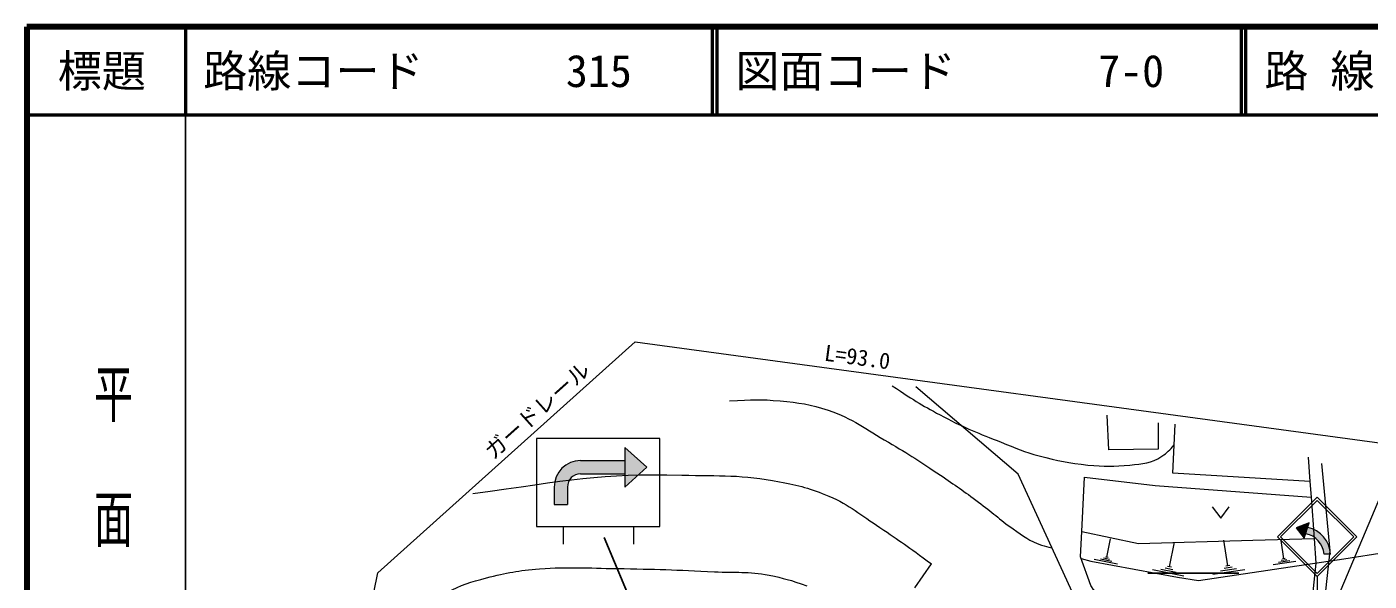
# Model space of a CAD drawing. Units: millimetres, scale not verified. Extents: x 40000 to 680000, y 20000 to 380000.
# Drawn here: x 40000 to 192262, y 317092 to 380000 of the extents above; entities that cross this region are included whole.
import ezdxf
from ezdxf.enums import TextEntityAlignment as Align

# ---------------------------------------------------------------- set-up
doc = ezdxf.new("R2010")
doc.units = ezdxf.units.MM
doc.header["$LTSCALE"] = 1000
for name, color, linetype, lineweight in [('M-BGD', 7, 'Continuous', 13), ('M-STR-HTXT', 7, 'Continuous', 13), ('M-STR-STRC', 7, 'Continuous', 13), ('M-TTL', 2, 'Continuous', 140), ('M-TTL-BAND', 7, 'Continuous', 25), ('M-TTL-LINE', 7, 'Continuous', 50)]:
    doc.layers.add(name, color=color, linetype=linetype, lineweight=lineweight)
doc.layers.add('M-TTL-TXT', color=7, linetype='Continuous')
doc.styles.add('@ＭＳ ゴシック', font='')
doc.styles.add('ＭＳ ゴシック', font='')
doc.styles.get('@ＭＳ ゴシック').set_extended_font_data('@MS Gothic')
doc.styles.get('ＭＳ ゴシック').set_extended_font_data('MS Gothic')

msp = doc.modelspace()

# ---------------------------------------------------------------- hatches: boundary and pattern name
at = {"layer": 'M-STR-STRC'}
for points in [[(107820, 330777), (107820, 332277), (110320, 330027), (107820, 327777), (107820, 329277)], [(102820, 330777), (107820, 330777), (107820, 329277), (102820, 329277, 0.41421), (101320, 327777), (101320, 325777), (99820, 325777), (99820, 327777, -0.41421)], [(185462, 323709), (183992, 323145), (184904, 321961)], [(185462, 323709), (183992, 323145), (184904, 321961)], [(185296, 323190), (185462, 323709), (183992, 323145), (184904, 321961), (185069, 322480)], [(185296, 323190), (185296, 323190), (185069, 322480), (185069, 322480, -0.33505), (187145, 320157), (187145, 320157), (187889, 320158), (187889, 320158, 0.33299)]]:
    msp.add_hatch(color=256, dxfattribs=at).paths.add_polyline_path(points)

# ---------------------------------------------------------------- linework, layer by layer
at = {"layer": 'M-BGD'}
for p, q in [((174470, 325526), (175426, 324252)), ((175426, 324252), (176381, 325526)), ((162502, 319801), (162924, 321906)), ((169604, 318718), (170170, 321533)), ((176221, 318843), (175788, 321750)), ((182584, 319640), (182275, 321708)), ((162666, 319768), (162337, 319834)), ((140723, 316353), (142623, 319052)), ((163711, 319010), (161080, 319539)), ((163089, 319318), (161773, 319582)), ((162795, 319559), (162137, 319691)), ((171223, 317660), (167703, 318367)), ((170390, 318071), (168630, 318425)), ((169997, 318394), (169117, 318571)), ((169824, 318673), (169384, 318762)), ((178147, 318387), (174512, 317846)), ((177202, 318494), (175385, 318223)), ((176712, 318668), (175803, 318533)), ((176448, 318877), (175994, 318809)), ((183953, 319316), (181368, 318931)), ((183281, 319392), (181989, 319199)), ((182932, 319516), (182286, 319420)), ((182745, 319664), (182422, 319616))]:
    msp.add_line(p, q, dxfattribs=at)
for points in [[(161556, 309374), (152467, 329230), (140854, 339141)], [(168340, 335059), (168340, 332070), (162719, 331978), (162557, 335941)], [(185523, 328411), (169997, 329343), (170241, 334897)], [(185352, 331149), (185523, 328411), (185703, 326636), (186009, 321938), (186212, 319147), (185289, 310499), (184978, 309532)], [(204963, 305779), (187735, 308414), (186654, 309711), (187843, 320543), (186901, 330461)], [(184865, 309665), (171488, 309800), (166786, 311313), (161030, 316069), (160678, 316583), (159516, 319853), (159678, 322717), (159976, 328879), (168002, 327933), (185703, 326636)], [(159580, 319672), (160703, 319362), (170522, 317542), (172900, 317164), (189394, 319621), (194178, 320378), (200069, 321648), (201285, 323729)], [(159678, 322717), (166099, 321364), (179051, 321729), (186009, 321938)]]:
    msp.add_lwpolyline(points, dxfattribs=at)
for points, knots in [([(138163, 339259), (140843, 337497), (141654, 336971), (144021, 335734), (146484, 334448), (147942, 333877), (150525, 332855), (152190, 332196), (153109, 331760), (154844, 331316), (156966, 330772), (158174, 330480), (160355, 330273), (162209, 330098), (163270, 330081), (165121, 330273), (166581, 330425), (167547, 330418), (168746, 331266), (169353, 331695), (169635, 331930), (170138, 332563)], [0, 0, 0, 0, 1, 1, 1, 2, 2, 2, 3, 3, 3, 4, 4, 4, 5, 5, 5, 6, 6, 6, 7, 7, 7, 7]), ([(119719, 337541), (122353, 337700), (123224, 337759), (125453, 337541), (127605, 337330), (128846, 337203), (130889, 336498), (133756, 335509), (135119, 334372), (137741, 332849), (140092, 331483), (141366, 330642), (143624, 329126), (145339, 327974), (146287, 327307), (147943, 326072), (149506, 324907), (150289, 324131), (151890, 323019), (153071, 322199), (153709, 321614), (155082, 321188), (155545, 321043), (155736, 320973), (156287, 320885)], [0, 0, 0, 0, 1, 1, 1, 2, 2, 2, 3, 3, 3, 4, 4, 4, 5, 5, 5, 6, 6, 6, 7, 7, 7, 8, 8, 8, 8]), ([(90601, 327040), (101550, 328553), (105000, 329373), (114282, 329126), (118625, 329010), (121114, 329205), (125379, 328381), (127611, 327950), (128868, 327625), (130964, 326743), (133419, 325709), (134546, 324630), (136773, 323168), (139108, 321634), (139865, 321075), (142623, 319052)], [0, 0, 0, 0, 1, 1, 1, 2, 2, 2, 3, 3, 3, 4, 4, 4, 5, 5, 5, 5]), ([(96453, 236378), (95000, 240553), (94629, 241616), (93495, 244986), (92430, 248151), (92029, 249993), (90814, 253103), (89738, 255857), (89024, 257364), (87604, 259957), (86512, 261951), (85569, 262873), (84484, 264870), (83314, 267023), (82824, 268318), (81922, 270596), (80972, 272993), (80450, 274347), (79715, 276818), (78802, 279886), (78326, 281625), (77749, 284773), (77117, 288221), (76731, 290193), (76802, 293698), (76838, 295458), (77193, 296421), (77597, 298134), (78118, 300347), (78573, 301546), (79318, 303694), (80204, 306251), (80488, 307801), (81833, 310148), (82623, 311527), (83288, 312173), (84415, 313293), (85552, 314423), (86248, 315047), (87659, 315808), (89296, 316692), (90322, 317008), (92127, 317463), (94441, 318047), (95770, 318313), (98151, 318489), (101580, 318743), (103516, 318570), (106955, 318522), (111268, 318463), (113684, 318369), (117993, 318158), (120419, 318039), (121816, 318232), (124199, 317761), (125903, 317424), (126561, 317241), (128480, 316564)], [0, 0, 0, 0, 1, 1, 1, 2, 2, 2, 3, 3, 3, 4, 4, 4, 5, 5, 5, 6, 6, 6, 7, 7, 7, 8, 8, 8, 9, 9, 9, 10, 10, 10, 11, 11, 11, 12, 12, 12, 13, 13, 13, 14, 14, 14, 15, 15, 15, 16, 16, 16, 17, 17, 17, 18, 18, 18, 19, 19, 19, 19])]:
    msp.add_open_spline(points, degree=3, knots=knots, dxfattribs=at)
at = {"layer": 'M-STR-HTXT'}
msp.add_line((181750, 298691), (196334, 333361), dxfattribs=at)
msp.add_lwpolyline([(73695, 287921), (79802, 318052), (109013, 344266), (195946, 332439)], dxfattribs=at)
at = {"layer": 'M-STR-STRC'}
for p, q in [((97820, 333277), (97820, 324667)), ((111820, 333277), (97820, 333277)), ((107820, 332277), (107820, 327777)), ((107820, 332277), (110320, 330027)), ((111820, 323277), (111820, 333277)), ((102820, 330777), (107820, 330777)), ((102820, 329277), (107820, 329277)), ((110320, 330027), (107820, 327777)), ((99820, 327777), (99820, 325777)), ((101320, 327777), (101320, 325777)), ((181869, 322112), (186369, 326612)), ((182222, 322112), (186369, 326258)), ((190869, 322111), (186369, 326612)), ((190515, 322111), (186369, 326258)), ((97820, 324660), (97820, 323277)), ((99820, 325777), (101320, 325777)), ((97820, 323277), (111820, 323277)), ((100820, 323277), (100820, 321277)), ((108820, 323277), (108820, 321277)), ((185462, 323709), (183992, 323145)), ((183992, 323145), (184904, 321961)), ((184904, 321961), (185462, 323709)), ((181869, 322112), (186369, 317611)), ((182222, 322112), (186369, 317965)), ((186369, 317965), (190515, 322111)), ((186369, 317611), (190869, 322111)), ((187889, 320158), (187145, 320157)), ((186369, 317611), (186369, 315611))]:
    msp.add_line(p, q, dxfattribs=at)
at = {"layer": 'M-STR-STRC', "lineweight": 25}
for p, q in [((105474, 322048), (109082, 313454)), ((167163, 318008), (177464, 318008))]:
    msp.add_line(p, q, dxfattribs=at)
at = {"layer": 'M-STR-STRC'}
for centre, radius, start, end in [((102820, 327777), 3000, 90, 180), ((102820, 327777), 1500, 90, 180), ((184569, 319943), 3327, 3.70323, 77.37188), ((184569, 319943), 2586, 4.73997, 78.83443)]:
    msp.add_arc(centre, radius, start, end, dxfattribs=at)
at = {"layer": 'M-TTL'}
for p, q in [((40000, 380000), (40000, 20000)), ((680000, 380000), (40000, 380000))]:
    msp.add_line(p, q, dxfattribs=at)
at = {"layer": 'M-TTL-BAND'}
msp.add_line((58000, 370000), (58000, 20000), dxfattribs=at)
at = {"layer": 'M-TTL-LINE'}
for p, q in [((58000, 380000), (58000, 370000)), ((117750, 380000), (117750, 370000)), ((118250, 380000), (118250, 370000)), ((177750, 380000), (177750, 370000)), ((178250, 380000), (178250, 370000)), ((40000, 370000), (680000, 370000))]:
    msp.add_line(p, q, dxfattribs=at)

# ---------------------------------------------------------------- texts
at = {"layer": 'M-STR-HTXT', "style": 'ＭＳ ゴシック'}
for s, rotation, p in [('L=93.0', 352.253, (130306, 341583)), ('ガードレール', 41.904, (93278, 330386))]:
    msp.add_text(s, height=1833, rotation=rotation, dxfattribs=at).set_placement(p, align=Align.BOTTOM_LEFT)
at = {"layer": 'M-TTL-BAND', "style": '@ＭＳ ゴシック', "width": 1.6}
msp.add_text('平  面  図', height=3258, rotation=270, dxfattribs=at).set_placement((49777, 306475), align=Align.MIDDLE_RIGHT)
at = {"layer": 'M-TTL-TXT', "style": 'ＭＳ ゴシック'}
msp.add_text('標題', height=3666, dxfattribs=at).set_placement((48500, 375000), align=Align.MIDDLE_CENTER)
for s, p in [('路線コード', (60000, 375000)), ('315', (101142, 375000)), ('図面コード', (120380, 375000)), ('7-0', (161521, 375000)), ('路 線 名', (180380, 375000))]:
    msp.add_text(s, height=3666, dxfattribs=at).set_placement(p, align=Align.MIDDLE_LEFT)

doc.saveas('drawing.dxf')
